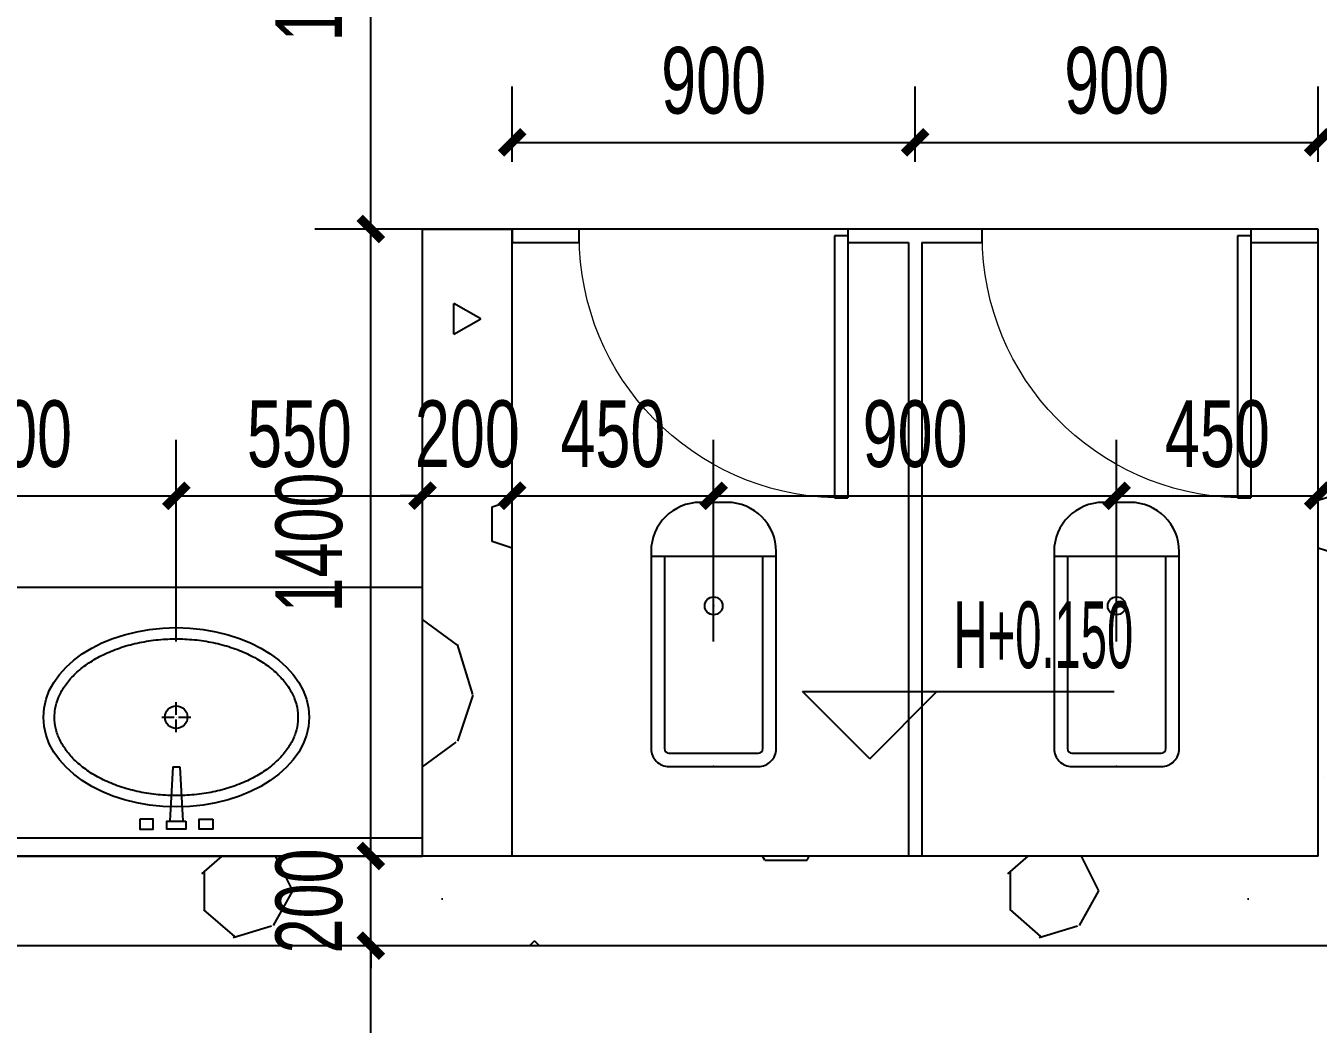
# Model space of a CAD drawing. Extents: x -26219 to 315419, y -160410 to -120810.
# Drawn here: x 238105 to 240991, y -150225 to -147996 of the extents above; entities that cross this region are included whole.
import ezdxf
from ezdxf.xclip import XClip

# ---------------------------------------------------------------- set-up
doc = ezdxf.new("R2010")
doc.units = 0
doc.header["$LTSCALE"] = 1000
doc.header["$MEASUREMENT"] = 0
doc.header["$XCLIPFRAME"] = 0
for name, color, linetype in [('01-标注_尺寸', 124, 'Continuous'), ('01-标注_标高', 200, 'Continuous'), ('02-TEXT_标注', 130, 'Continuous'), ('104-14# 核心筒$0$A-I_卫-洁具', 241, 'Continuous'), ('104-14# 核心筒$0$A-I_卫-隔断', 214, 'Continuous'), ('104-14# 核心筒$0$A_STR-砌块墙', 121, 'Continuous'), ('104-14# 核心筒$2$05-填充_天正', 26, 'Continuous')]:
    doc.layers.add(name, color=color, linetype=linetype)
doc.styles.add('_TCH_DIM', font='ros.shx', dxfattribs={"width": 0.75, "bigfont": 'jd.shx'})
doc.styles.add('_TCH_DIM_T3', font='ros.shx', dxfattribs={"width": 0.7058823529411765, "bigfont": 'jd.shx'})
doc.dimstyles.new('_TCH_ARCH&&50', dxfattribs={"dimtxt": 148.75, "dimasz": 50, "dimexe": 125, "dimexo": 150, "dimgap": 63.12500000000001, "dimtad": 1, "dimdec": 0, "dimzin": 0, "dimdsep": 46, "dimtxsty": '_TCH_DIM_T3', "dimblk": 'ARCHTICK', "dimcen": 0.09, "dimclrt": 7, "dimazin": 2, "dimtfac": 1, "dimtdec": 0, "dimtix": 1, "dimtmove": 2, "dimatfit": 3, "dimfxl": 0, "dimtolj": 1, "dimtzin": 0, "dimarcsym": 0})
pattern_1 = [(0, (531, -549), (900, 1800), [0, -1800]), (0, (-522, -792), (900, 1800), [0, -1800]), (0, (63, -810), (900, 1800), [0, -1800]), (0, (702, -279), (900, 1800), [0, -1800]), (0, (-45, -900), (900, 1800), [0, -1800]), (0, (882, 855), (900, 1800), [0, -1800]), (0, (333.0000000000001, 711), (900, 1800), [0, -1800]), (0, (621, 486.0000000000001), (900, 1800), [0, -1800]), (0, (-846, 450), (900, 1800), [0, -1800]), (0, (36, 369), (900, 1800), [0, -1800]), (0, (-306, -90), (900, 1800), [0, -1800]), (0, (-288, -765), (900, 1800), [0, -1800]), (0, (387, -837), (900, 1800), [0, -1800]), (0, (882, -45), (900, 1800), [0, -1800]), (0, (-801, -324), (900, 1800), [0, -1800]), (0, (-648, -18), (900, 1800), [0, -1800]), (0, (54, -144), (900, 1800), [0, -1800]), (0, (-198, -405), (900, 1800), [0, -1800]), (0, (-341.9999999999999, 189), (900, 1800), [0, -1800]), (0, (-117, 864), (900, 1800), [0, -1800]), (0, (-729, -702), (900, 1800), [0, -1800]), (0, (261, 495), (900, 1800), [0, -1800]), (0, (-576, 522), (900, 1800), [0, -1800]), (0, (-720, 756), (900, 1800), [0, -1800]), (130.601294, (771.428574, 291.428568), (-4499.999950292954, 5400.0000236093), [79.024662, -33111.33300000001]), (18.4349488, (642.857148, 325.714284), (4499.999983404209, 1799.999986719667), [81.31572000000001, -11302.8837]), (90, (642.857148, 248.571432), (900.0000000000001, 1800), [77.14285199999999, -3522.85695]), (161.565051, (720, 222.857136), (-4500.000022657823, 1799.999865817234), [81.31572000000001, -11302.8837]), (53.1301023, (720, 222.857136), (900.0000017013604, 1799.99999914932), [85.71428999999999, -8914.285499999998]), (135, (788.571432, -694.28556), (-900.0001087984293, 1799.999878185604), [72.73098, -5018.4378]), (45, (685.714284, -694.28556), (899.999994247131, 1799.999992736902), [72.73098, -5018.4378]), (135, (737.1428579999999, -745.7142600000001), (-900.0001087984293, 1799.999878185604), [72.73098, -5018.4378]), (45, (737.1428579999999, -745.7142600000001), (899.999994247131, 1799.999992736902), [72.73098, -5018.4378]), (116.565051, (-77.14278, 514.285722), (-0.0001565789601976064, 3599.999902060561), [95.83147799999999, -1916.6295]), (180, (-119.99988, 599.999994), (-899.9999999999998, 1800), [102.857148, -1697.14275]), (63.43494880000001, (-265.7141999999999, 514.285722), (8.14843605922988e-06, 3599.999982559008), [95.83147799999999, -1916.6295]), (116.565051, (-222.8571, 428.571432), (-0.0001565789601976064, 3599.999902060561), [95.83147799999999, -1916.6295]), (0, (-222.8571, 428.571432), (900, 1800), [102.857148, -1697.14275]), (63.43494880000001, (-119.99988, 428.571432), (8.14843605922988e-06, 3599.999982559008), [95.83147799999999, -1916.6295]), (107.102728, (599.999994, -94.28562000000001), (-2699.999896777364, 9000.00001452043), [116.584038, -48848.7075]), (143.972626, (565.714278, 17.142858), (-17099.99978321427, 12599.999985739), [116.584038, -24366.06]), (180, (471.428568, 85.71428999999999), (-899.9999999999998, 1800), [111.428568, -1688.5713]), (36.02737329999999, (265.71429, 17.142858), (17099.99987362977, 12599.99986416658), [116.584038, -24366.06]), (71.5650511, (231.428574, -85.71419999999999), (2700.000013860985, 8999.99998450437), [108.420948, -11275.7784]), (107.102728, (265.71429, -197.14284), (-2699.999896777364, 9000.00001452043), [116.584038, -48848.7075]), (143.972626, (360, -265.7141999999999), (-17099.99978321427, 12599.999985739), [116.584038, -24366.06]), (0, (360, -265.7141999999999), (900, 1800), [111.428568, -1688.5713]), (36.02737329999999, (471.428568, -265.7141999999999), (17099.99987362977, 12599.99986416658), [116.584038, -24366.06]), (71.5650511, (565.714278, -197.14284), (2700.000013860985, 8999.99998450437), [108.420948, -11275.7784]), (150.255118, (617.1428520000001, 745.714278), (-2700.000006390409, 1799.999977695058), [69.10506, -14442.9588]), (90, (557.1428579999999, 711.42858), (900.0000000000001, 1800), [68.571432, -3531.42825]), (29.7448813, (557.1428579999999, 711.42858), (2700.000001590055, 1799.999991593464), [69.10506, -14442.9588]), (116.565051, (197.142858, -531.42858), (-0.0001565789601976064, 3599.999902060561), [95.83147799999999, -1916.6295]), (168.690067, (154.285722, -445.7142), (-8100.000006009299, 1799.999954832327), [87.41176200000001, -18269.0565]), (41.18592510000001, (0, -488.5713), (22499.99986367597, 19799.99982686525), [91.11553199999999, -38177.406]), (90, (0, -574.28568), (900.0000000000001, 1800), [85.71428999999999, -3514.2855]), (138.814074, (68.571432, -634.28562), (-22499.99960007064, 19800.0001261089), [91.11553199999999, -38177.406]), (16.6992442, (68.571432, -634.28562), (29699.99977654917, 8999.999905734196), [89.48835000000001, -37495.6125]), (60.9453959, (154.285722, -608.57136), (899.9999976116269, 1799.999984078114), [88.248258, -36976.0185]), (109.983106, (-557.14284, 222.857136), (-4500.000016949792, 12599.99996665506), [100.326006, -42036.59249999999]), (155.556045, (-591.4285199999999, 317.142864), (-11700.00004459817, 5399.999887808896), [103.568958, -43395.39449999999]), (24.4439547, (-779.99994, 317.142864), (11700.00000583643, 5399.999974027204), [103.568958, -43395.39449999999]), (70.01689340000001, (-814.28562, 222.857136), (4500.000013566429, 12599.99996874217), [100.326006, -42036.5925]), (109.983106, (-779.99994, 128.571426), (-4500.000016949792, 12599.99996665506), [100.326006, -42036.59249999999]), (160.016893, (-685.7141399999999, 94.28571), (-4500.000002644889, 1799.999918000023), [100.326006, -20968.1325]), (19.9831065, (-685.7141399999999, 94.28571), (4499.999975293225, 1799.999997144084), [100.326006, -20968.1325]), (70.01689340000001, (-591.4285199999999, 128.571426), (4500.000013566429, 12599.99996874217), [100.326006, -42036.5925]), (122.005383, (111.428568, 59.999994), (-900.0001207844099, 1799.999908112359), [80.862696, -16900.302]), (18.4349488, (-8.57142, 102.857148), (4499.999983404209, 1799.999986719667), [81.31572000000001, -11302.8837]), (90, (-8.57142, 25.714278), (900.0000000000001, 1800), [77.14285199999999, -3522.85695]), (161.565051, (68.571432, 0), (-4500.000022657823, 1799.999865817234), [81.31572000000001, -11302.8837]), (54.46232220000002, (68.571432, 0), (6299.999990871777, 8999.999986518196), [73.73421, -30894.6345]), (116.565051, (-411.42852, -377.14284), (-0.0001565789601976064, 3599.999902060561), [95.83147799999999, -1916.6295]), (180, (-454.28562, -291.42846), (-899.9999999999998, 1800), [94.28571, -1705.7142]), (59.0362434, (-599.9999399999999, -377.14284), (900.0000029295945, 1799.999991263332), [99.95918399999998, -20891.46599999999]), (120.963756, (-548.57142, -462.85704), (-900.0001229938932, 1799.999917339799), [99.959184, -20891.466]), (0, (-548.57142, -462.85704), (900, 1800), [94.28571, -1705.7142]), (63.43494880000001, (-454.28562, -462.85704), (8.14843605922988e-06, 3599.999982559008), [95.83147799999999, -1916.6295])]

# ---------------------------------------------------------------- blocks, each defined once
blk = doc.blocks.new('104-14# 核心筒$0$$lvtry$00000200')
at = {"color": 0}
for p, q in [((-109.7834388052506, -40.0000000100008, 1e-08), (-109.7834388052433, -469.6564289897615, 1e-08)), ((99.78343880524335, -30.0000000100008, 1e-08), (-99.78343880524335, -30.0000000100008, 1e-08)), ((109.7834388052361, -469.6564289897615, 1e-08), (109.7834388052361, -40.0000000100008, 1e-08))]:
    blk.add_line(p, q, dxfattribs=at)
at = {"color": 0, "elevation": 1e-08}
blk.add_lwpolyline([(99.78343880524335, -1.000080374069512e-08), (-99.78343880524335, -1.000080374069512e-08, 0.4142135623730951), (-139.7834388052433, -40.0000000100008), (-139.7834388052433, -479.6564289897615, 0.4142135623730951), (-29.78343880524335, -589.6564289897615), (29.78343880523607, -589.6564289897615, 0.4142135623730903), (139.7834388052361, -479.6564289897633), (139.7834388052361, -40.0000000100008, 0.4142135623730951)], format="xyb", close=True, dxfattribs=at)
blk.add_lwpolyline([(139.7834388052361, -469.6564289897615), (-139.7834388052433, -469.6564289897615)], dxfattribs=at)
at = {"color": 0}
blk.add_circle((0, -358.6146012114659, 1e-08), 20, dxfattribs=at)
for centre, start, end in [((-99.78343880525063, -40.0000000100008, 1e-08), 90, 180), ((99.78343880523607, -40.0000000100008, 1e-08), 0, 90)]:
    blk.add_arc(centre, 10, start, end, dxfattribs=at)
for p in [(0, 0), (0, -358.6146012114659, 1e-08)]:
    blk.add_point(p, dxfattribs=at)
blk = doc.blocks.new('104-14# 核心筒$0$hgfasg')
at = {"yscale": -1}
blk.add_blockref('104-14# 核心筒$0$$lvtry$00000200', (0, 200), dxfattribs=at)
blk = doc.blocks.new('104-14# 核心筒$0$meae')
for p, q in [((-210, 5.039999999979045), (-210, 32.76000000000931)), ((-215.039999999979, 0), (-243.7679999999818, 0)), ((-176.7359999999753, 0), (-204.9599999999627, 0)), ((-99.54815868195146, 8), (21.68149024352897, 14.3899337600451)), ((-99.54815868195146, -7.999999999941792), (-99.54815868195146, 8)), ((21.68149024352897, -14.3899337601033), (21.68149024352897, 14.3899337600451)), ((-210, -32.25599999999395), (-210, -5.039999999979045)), ((-99.54815868195146, -8.000000000058208), (21.68149024352897, -14.3899337601033))]:
    blk.add_line(p, q)
for points in [[(17.19145484233741, 81.35012003820157), (40, 81.35012003820157), (39.99999999994179, 51.35012003820157), (17.1914548422792, 51.35012003820157)], [(21.68149024352897, 21.35012003820157), (40, 21.35012003820157), (40, -21.35012003820157), (21.68149024352897, -21.35012003820157)], [(17.19145484233741, -81.35012003820157), (40, -81.35012003820157), (39.99999999994179, -51.35012003820157), (17.1914548422792, -51.35012003820157)]]:
    blk.add_lwpolyline(points, close=True)
at = {"const_width": 0.8399999999999999}
blk.add_lwpolyline([(-209.5800000000163, -0.1400000000139698, -0.9999999999999999), (-210.4199999999837, -0.1400000000139698, -0.9999999999999999)], format="xyb", close=True, dxfattribs=at)
blk.add_circle((-210, 0), 25.2)
blk.add_ellipse((-210, 0), major_axis=(0, -296.8388870928175), ratio=0.6737661697857759)
at = {"color": 8}
blk.add_open_spline([(-210, -271.838887092832), (-201.6286662275088, -271.838887092832), (-193.2556980797672, -270.8834744876949), (-176.5567826171755, -267.0318226981908), (-168.2292954665609, -264.1331208487391), (-151.7464247078751, -256.3412992825033), (-143.592075161112, -251.4461166422116), (-127.6688291439204, -239.6628589069005), (-119.9016611408442, -232.7743547918508), (-105.0053654383519, -217.100718463771), (-97.87740360945463, -208.3160983382841), (-84.50442564953119, -189.0367220979533), (-78.25994529254967, -178.5426552897552), (-66.86596525227651, -156.1005802754662), (-61.71665413689334, -144.1531549534993), (-52.68240508378949, -119.1104159536771), (-48.79751711455174, -106.0155586157343), (-42.41598126577446, -79.01830609660828), (-39.91934085072717, -65.11628590768669), (-36.39207964838715, -36.86706837144447), (-35.3614577781409, -22.5202054088586), (-34.79793056182098, 6.244822261855006), (-35.26502483320655, 20.66266644134885), (-37.68259151588427, 49.19399507466005), (-39.63306519814068, 63.30715293157846), (-44.95700291811954, 90.86129060061648), (-48.33046480413759, 104.3019146881416), (-56.39392556494568, 130.1611448710319), (-61.0838973345235, 142.5793309712317), (-71.62818411248736, 166.0733063118532), (-77.48238030000357, 177.1485642623738), (-90.15903716551838, 197.6798496269621), (-96.98112566315103, 207.1352148510632), (-111.3602107425686, 224.2113378457143), (-118.9163064261083, 231.8314545630128), (-134.510733252624, 245.1036245926516), (-142.547481424408, 250.7556368449004), (-158.868371842138, 260.0530890176306), (-167.1509793659789, 263.6999722997425), (-183.7976203592261, 269.0257272459567), (-192.162095878215, 270.7072330619558), (-208.8995512870024, 272.153067119536), (-217.2755150526064, 271.9185741905239), (-234.0031495776493, 269.526916392555), (-242.3573442720808, 267.3679324407713), (-258.9526960913208, 261.0731867576833), (-267.1936322519905, 256.9349128940958), (-283.3781850557425, 246.65468100406), (-291.3201072766096, 240.5117016318836), (-306.6623222918133, 226.2813428560039), (-314.0611830068519, 218.1942343084957), (-328.0653621423407, 200.2301868745126), (-334.6699371464783, 190.353927289194), (-346.859358667396, 169.044026111078), (-352.4439172392595, 157.6110181525), (-362.4072642970132, 133.476927122334), (-366.7859668953461, 120.7763437553076), (-374.1964356524404, 94.43610308453208), (-377.2281845823745, 80.79684587812517), (-381.8495765395346, 52.93462008907227), (-383.4392193020904, 38.71199739631265), (-385.1273327118251, 10.0537408667733), (-385.225804392132, -4.381569712015335), (-383.9285565786413, -33.08909023553133), (-382.5328362500295, -47.36097819061251), (-378.2902226594742, -75.36972922243876), (-375.4433290168527, -89.10625087702647), (-368.3874579074909, -115.6863969620317), (-364.1784936326439, -128.529630749661), (-354.5335200406262, -152.9902308470919), (-349.097582319926, -164.6071133053629), (-337.1786070214584, -186.3198765731067), (-330.6958189697471, -196.415140855941), (-316.9037533847149, -214.843760280055), (-309.5951420506462, -223.1764269854757), (-294.4000191528467, -237.9131964488188), (-286.5148495539906, -244.3169298697612), (-270.41386736813, -255.1213227973203), (-262.1997869724291, -259.5227866767091), (-245.6385630253353, -266.3373192788567), (-237.2919559226721, -268.7527736420161), (-222.6272707111784, -271.2949484957498), (-216.3134306632564, -271.838887092832), (-210, -271.838887092832)], degree=3, knots=[0, 0, 0, 0, 0.1541728099079682, 0.1541728099079682, 0.3083456198159364, 0.3083456198159364, 0.4625184297239047, 0.4625184297239047, 0.6166912396318729, 0.6166912396318729, 0.7708640495398411, 0.7708640495398411, 0.9250368594478093, 0.9250368594478093, 1.079209669355778, 1.079209669355778, 1.233382479263746, 1.233382479263746, 1.387555289171714, 1.387555289171714, 1.541728099079682, 1.541728099079682, 1.69590090898765, 1.69590090898765, 1.850073718895619, 1.850073718895619, 2.004246528803587, 2.004246528803587, 2.158419338711555, 2.158419338711555, 2.312592148619523, 2.312592148619523, 2.466764958527492, 2.466764958527492, 2.62093776843546, 2.62093776843546, 2.775110578343428, 2.775110578343428, 2.929283388251396, 2.929283388251396, 3.083456198159364, 3.083456198159364, 3.237629008067333, 3.237629008067333, 3.391801817975301, 3.391801817975301, 3.545974627883269, 3.545974627883269, 3.700147437791237, 3.700147437791237, 3.854320247699206, 3.854320247699206, 4.008493057607174, 4.008493057607174, 4.162665867515142, 4.162665867515142, 4.31683867742311, 4.31683867742311, 4.471011487331078, 4.471011487331078, 4.625184297239047, 4.625184297239047, 4.779357107147015, 4.779357107147015, 4.933529917054983, 4.933529917054983, 5.087702726962951, 5.087702726962951, 5.24187553687092, 5.24187553687092, 5.396048346778888, 5.396048346778888, 5.550221156686856, 5.550221156686856, 5.704393966594824, 5.704393966594824, 5.858566776502792, 5.858566776502792, 6.012739586410761, 6.012739586410761, 6.166912396318729, 6.166912396318729, 6.283185307179586, 6.283185307179586, 6.283185307179586, 6.283185307179586], dxfattribs=at)
blk = doc.blocks.new('104-14# 核心筒$0$$DorLib2D$00000001')
for p, q in [((0.45, 0.9750000000000001), (0.5000000000000002, 0.9750000000000001)), ((0.45, 0), (0.45, 0.9750000000000001)), ((0.5, 0), (0.5, 0.9750000000000001)), ((0.5, 0), (0.45, 0))]:
    blk.add_line(p, q)
at = {"lineweight": 13}
blk.add_arc((0.475, 0), 0.975, 91.4692835813538, 180, dxfattribs=at)
blk = doc.blocks.new('104-14# 核心筒')
at = {"layer": '104-14# 核心筒$2$05-填充_天正'}
h = blk.add_hatch(dxfattribs=at)
h.set_pattern_fill('加气混凝土', color=256, scale=150, style=0)
h.set_pattern_definition(pattern_1)
h.paths.add_polyline_path([(37499.99999999985, 9683.333534875628), (37599.99999999983, 9750.000201542229), (37599.99999999988, 11150.00020154222), (37399.99999999988, 11150.00020154222), (37399.99999999987, 9750.00020154232)])
h = blk.add_hatch(dxfattribs=at)
h.set_pattern_fill('加气混凝土', color=256, scale=150, style=0)
h.set_pattern_definition(pattern_1)
h.paths.add_polyline_path([(39399.99999999993, 9750.000201542176), (39599.99999999993, 9550.00020154215), (39599.99999999996, 10950.00020154217), (39399.99999999996, 11150.00020154216)])
h = blk.add_hatch(dxfattribs=at)
h.set_pattern_fill('加气混凝土', color=256, scale=150, style=0)
h.set_pattern_definition(pattern_1)
h.paths.add_polyline_path([(37499.99999999985, 9683.33353487559), (37399.99999999987, 9750.00020154232), (35599.99999999985, 9750.000201542372), (35499.99999999985, 9683.33353487572), (35499.99999999985, 9550.000201542396), (37499.99999999987, 9550.000201542338)])
h = blk.add_hatch(dxfattribs=at)
h.set_pattern_fill('加气混凝土', color=256, scale=150, style=0)
h.set_pattern_definition(pattern_1)
h.paths.add_polyline_path([(39599.99999999993, 9550.00020154215), (39399.99999999993, 9750.000201542176), (37599.99999999983, 9750.000201542229), (37499.99999999986, 9683.333534875628), (37499.99999999985, 9550.000201542221)])
at = {"layer": '104-14# 核心筒$0$A-I_卫-洁具', "ltscale": 0.1}
for points in [[(35600.00000000102, 9750.00020154228), (37399.99999999985, 9750.000201541348), (37399.99999999985, 10350.00020154135), (35600.00000000102, 10350.00020154228)], [(35600.00000000102, 9750.00020154228), (37400.00000000125, 9750.00020154193), (37400.00000000125, 9790.00020154193), (35600.00000000102, 9790.00020154228)]]:
    blk.add_lwpolyline(points, close=True, dxfattribs=at)
at = {"layer": '104-14# 核心筒$0$A-I_卫-隔断'}
for p, q in [((37749.99999989122, 11150.00020154185), (37599.99999999776, 11150.00020154181)), ((37599.99999999776, 11150.00020154181), (37599.99999999776, 11120.00020154181)), ((38349.99999989101, 11150.00020154181), (37749.99999989101, 11150.00020154181)), ((37749.99999989122, 11120.00020154186), (37749.99999989122, 11150.00020154185)), ((38499.99999999776, 11150.00020154181), (38349.99999989072, 11150.00020154185)), ((38349.99999989072, 11150.00020154185), (38349.99999989072, 11120.00020154188)), ((38649.99999988874, 11150.00020154182), (38499.99999999566, 11150.00020154181)), ((39249.99999988893, 11150.00020154181), (38649.99999988893, 11150.00020154181)), ((38649.99999988874, 11120.0002015418), (38649.99999988874, 11150.00020154182)), ((39399.99999999988, 11150.00020154181), (39249.99999988923, 11150.00020154182)), ((39249.99999988923, 11150.00020154182), (39249.99999988923, 11120.00020154179)), ((39399.99999999988, 11120.00020154181), (39399.99999999988, 11150.00020154181)), ((37599.99999999776, 11120.00020154181), (37749.99999989122, 11120.00020154186)), ((38349.99999989072, 11120.00020154188), (38484.99999999774, 11120.00020154185)), ((38484.99999999774, 11120.00020154185), (38484.99999999776, 9750.000201541814)), ((38514.99999999774, 11120.00020154183), (38649.99999988874, 11120.0002015418)), ((38514.99999999774, 11120.00020154183), (38514.99999999776, 9750.000201541814)), ((39249.99999988923, 11120.00020154179), (39399.99999999988, 11120.00020154181)), ((38514.99999999776, 9750.000201541814), (38484.99999999776, 9750.000201541814))]:
    blk.add_line(p, q, dxfattribs=at)
at = {"layer": '104-14# 核心筒$0$A_STR-砌块墙'}
for p, q in [((37399.99999999987, 9750.00020154232), (37399.99999999988, 11150.00020154222)), ((37399.99999999988, 11150.00020154222), (37599.99999999988, 11150.00020154222)), ((37599.99999999983, 9750.000201542229), (37599.99999999988, 11150.00020154222)), ((39399.99999999993, 9750.000201542176), (39399.99999999996, 11150.00020154216)), ((37399.99999999987, 9750.00020154232), (35599.99999999985, 9750.000201542372)), ((39399.99999999993, 9750.000201542176), (37599.99999999983, 9750.000201542229)), ((37499.99999999987, 9550.000201542338), (35499.99999999985, 9550.000201542396)), ((39599.99999999993, 9550.00020154215), (37499.99999999985, 9550.000201542221))]:
    blk.add_line(p, q, dxfattribs=at)
at = {"layer": '104-14# 核心筒$0$A-I_卫-洁具', "ltscale": 0.1, "xscale": -1}
for p in [(38049.99999999997, 9750.000201542163), (38949.99999999776, 9750.000201542163)]:
    blk.add_blockref('104-14# 核心筒$0$hgfasg', p, dxfattribs=at)
at = {"layer": '104-14# 核心筒$0$A-I_卫-洁具', "ltscale": 0.1, "rotation": 270}
blk.add_blockref('104-14# 核心筒$0$meae', (36849.99999999997, 9850.000201542513), dxfattribs=at)
at = {"layer": '104-14# 核心筒$0$A-I_卫-隔断', "xscale": -600, "yscale": 600, "zscale": 30, "rotation": 180}
for p in [(38049.99999989101, 11135.00020154181), (38949.99999988893, 11135.00020154181)]:
    blk.add_blockref('104-14# 核心筒$0$$DorLib2D$00000001', p, dxfattribs=at)
blk = doc.blocks.new('_ArchTick')
at = {"color": 0, "linetype": 'ByBlock', "const_width": 0.4}
blk.add_lwpolyline([(-0.5, -0.5), (0.5, 0.5)], dxfattribs=at)
blk = doc.blocks.new('*D854')
at = {"layer": '01-标注_尺寸', "color": 0, "lineweight": -2, "transparency": 16777216}
for p, q in [((237740.953560506, -149370.559239087), (237740.953560506, -148920.482078659)), ((238440.9535605059, -149370.559239087), (238440.9535605059, -148920.482078659)), ((237740.953560506, -149045.482078659), (238440.9535605059, -149045.482078659))]:
    blk.add_line(p, q, dxfattribs=at)
at = {"layer": 'Defpoints', "color": 0, "transparency": 16777216}
for p in [(238440.9535605059, -149045.482078659), (237740.953560506, -149520.559239087), (238440.9535605059, -149520.559239087)]:
    blk.add_point(p, dxfattribs=at)
at = {"layer": '01-标注_尺寸', "color": 0, "lineweight": -2, "transparency": 16777216, "xscale": 50, "yscale": 50, "zscale": 50, "rotation": 180}
blk.add_blockref('_ArchTick', (237740.953560506, -149045.482078659), dxfattribs=at)
at = {"layer": '01-标注_尺寸', "color": 0, "lineweight": -2, "transparency": 16777216, "xscale": 50, "yscale": 50, "zscale": 50}
blk.add_blockref('_ArchTick', (238440.9535605059, -149045.482078659), dxfattribs=at)
at = {"layer": '01-标注_尺寸', "color": 7, "transparency": 16777216, "insert": (238090.9535605059, -148907.982078659), "char_height": 148.75, "attachment_point": 5, "style": '_TCH_DIM_T3'}
blk.add_mtext('\\A1;700', dxfattribs=at)
blk = doc.blocks.new('*D855')
at = {"layer": '01-标注_尺寸', "color": 0, "lineweight": -2, "transparency": 16777216}
for p, q in [((238440.9535605059, -149370.559239087), (238440.9535605059, -148920.482078659)), ((238990.9535605058, -149370.559239087), (238990.9535605058, -148920.482078659)), ((238440.9535605059, -149045.482078659), (238990.9535605058, -149045.482078659))]:
    blk.add_line(p, q, dxfattribs=at)
at = {"layer": 'Defpoints', "color": 0, "transparency": 16777216}
for p in [(238990.9535605058, -149045.482078659), (238440.9535605059, -149520.559239087), (238990.9535605058, -149520.559239087)]:
    blk.add_point(p, dxfattribs=at)
at = {"layer": '01-标注_尺寸', "color": 0, "lineweight": -2, "transparency": 16777216, "xscale": 50, "yscale": 50, "zscale": 50, "rotation": 180}
blk.add_blockref('_ArchTick', (238440.9535605059, -149045.482078659), dxfattribs=at)
at = {"layer": '01-标注_尺寸', "color": 0, "lineweight": -2, "transparency": 16777216, "xscale": 50, "yscale": 50, "zscale": 50}
blk.add_blockref('_ArchTick', (238990.9535605058, -149045.482078659), dxfattribs=at)
at = {"layer": '01-标注_尺寸', "color": 7, "transparency": 16777216, "insert": (238715.9535605058, -148907.982078659), "char_height": 148.75, "attachment_point": 5, "style": '_TCH_DIM_T3'}
blk.add_mtext('\\A1;550', dxfattribs=at)
blk = doc.blocks.new('*D856')
at = {"layer": '01-标注_尺寸', "color": 0, "lineweight": -2, "transparency": 16777216}
for p, q in [((238990.9535605058, -149370.559239087), (238990.9535605058, -148920.482078659)), ((239190.9535605058, -149370.559239087), (239190.9535605058, -148920.482078659)), ((238990.9535605058, -149045.482078659), (238940.9535605058, -149045.482078659)), ((238990.9535605058, -149045.482078659), (239190.9535605058, -149045.482078659)), ((239190.9535605058, -149045.482078659), (239240.9535605058, -149045.482078659))]:
    blk.add_line(p, q, dxfattribs=at)
at = {"layer": 'Defpoints', "color": 0, "transparency": 16777216}
for p in [(239190.9535605058, -149045.482078659), (238990.9535605058, -149520.559239087), (239190.9535605058, -149520.559239087)]:
    blk.add_point(p, dxfattribs=at)
at = {"layer": '01-标注_尺寸', "color": 0, "lineweight": -2, "transparency": 16777216, "xscale": 50, "yscale": 50, "zscale": 50}
blk.add_blockref('_ArchTick', (238990.9535605058, -149045.482078659), dxfattribs=at)
at = {"layer": '01-标注_尺寸', "color": 0, "lineweight": -2, "transparency": 16777216, "xscale": 50, "yscale": 50, "zscale": 50, "rotation": 180}
blk.add_blockref('_ArchTick', (239190.9535605058, -149045.482078659), dxfattribs=at)
at = {"layer": '01-标注_尺寸', "color": 7, "transparency": 16777216, "insert": (239090.9535605058, -148907.982078659), "char_height": 148.75, "attachment_point": 5, "style": '_TCH_DIM_T3'}
blk.add_mtext('\\A1;200', dxfattribs=at)
blk = doc.blocks.new('*D857')
at = {"layer": '01-标注_尺寸', "color": 0, "lineweight": -2, "transparency": 16777216}
for p, q in [((239190.9535605058, -149370.559239087), (239190.9535605058, -148920.482078659)), ((239640.9535605059, -149370.559239087), (239640.9535605059, -148920.482078659)), ((239190.9535605058, -149045.482078659), (239640.9535605059, -149045.482078659))]:
    blk.add_line(p, q, dxfattribs=at)
at = {"layer": 'Defpoints', "color": 0, "transparency": 16777216}
for p in [(239640.9535605059, -149045.482078659), (239190.9535605058, -149520.559239087), (239640.9535605059, -149520.559239087)]:
    blk.add_point(p, dxfattribs=at)
at = {"layer": '01-标注_尺寸', "color": 0, "lineweight": -2, "transparency": 16777216, "xscale": 50, "yscale": 50, "zscale": 50, "rotation": 180}
blk.add_blockref('_ArchTick', (239190.9535605058, -149045.482078659), dxfattribs=at)
at = {"layer": '01-标注_尺寸', "color": 0, "lineweight": -2, "transparency": 16777216, "xscale": 50, "yscale": 50, "zscale": 50}
blk.add_blockref('_ArchTick', (239640.9535605059, -149045.482078659), dxfattribs=at)
at = {"layer": '01-标注_尺寸', "color": 7, "transparency": 16777216, "insert": (239415.9535605058, -148907.982078659), "char_height": 148.75, "attachment_point": 5, "style": '_TCH_DIM_T3'}
blk.add_mtext('\\A1;450', dxfattribs=at)
blk = doc.blocks.new('*D858')
at = {"layer": '01-标注_尺寸', "color": 0, "lineweight": -2, "transparency": 16777216}
for p, q in [((239640.9535605059, -149370.559239087), (239640.9535605059, -148920.482078659)), ((240540.9535605037, -149370.559239087), (240540.9535605037, -148920.482078659)), ((239640.9535605059, -149045.482078659), (240540.9535605037, -149045.482078659))]:
    blk.add_line(p, q, dxfattribs=at)
at = {"layer": 'Defpoints', "color": 0, "transparency": 16777216}
for p in [(240540.9535605037, -149045.482078659), (239640.9535605059, -149520.559239087), (240540.9535605037, -149520.559239087)]:
    blk.add_point(p, dxfattribs=at)
at = {"layer": '01-标注_尺寸', "color": 0, "lineweight": -2, "transparency": 16777216, "xscale": 50, "yscale": 50, "zscale": 50, "rotation": 180}
blk.add_blockref('_ArchTick', (239640.9535605059, -149045.482078659), dxfattribs=at)
at = {"layer": '01-标注_尺寸', "color": 0, "lineweight": -2, "transparency": 16777216, "xscale": 50, "yscale": 50, "zscale": 50}
blk.add_blockref('_ArchTick', (240540.9535605037, -149045.482078659), dxfattribs=at)
at = {"layer": '01-标注_尺寸', "color": 7, "transparency": 16777216, "insert": (240090.9535605048, -148907.982078659), "char_height": 148.75, "attachment_point": 5, "style": '_TCH_DIM_T3'}
blk.add_mtext('\\A1;900', dxfattribs=at)
blk = doc.blocks.new('*D859')
at = {"layer": '01-标注_尺寸', "color": 0, "lineweight": -2, "transparency": 16777216}
for p, q in [((240540.9535605037, -149370.559239087), (240540.9535605037, -148920.482078659)), ((240990.9535605059, -149370.559239087), (240990.9535605059, -148920.482078659)), ((240540.9535605037, -149045.482078659), (240990.9535605059, -149045.482078659))]:
    blk.add_line(p, q, dxfattribs=at)
at = {"layer": 'Defpoints', "color": 0, "transparency": 16777216}
for p in [(240990.9535605059, -149045.482078659), (240540.9535605037, -149520.559239087), (240990.9535605059, -149520.559239087)]:
    blk.add_point(p, dxfattribs=at)
at = {"layer": '01-标注_尺寸', "color": 0, "lineweight": -2, "transparency": 16777216, "xscale": 50, "yscale": 50, "zscale": 50, "rotation": 180}
blk.add_blockref('_ArchTick', (240540.9535605037, -149045.482078659), dxfattribs=at)
at = {"layer": '01-标注_尺寸', "color": 0, "lineweight": -2, "transparency": 16777216, "xscale": 50, "yscale": 50, "zscale": 50}
blk.add_blockref('_ArchTick', (240990.9535605059, -149045.482078659), dxfattribs=at)
at = {"layer": '01-标注_尺寸', "color": 7, "transparency": 16777216, "insert": (240765.9535605048, -148907.982078659), "char_height": 148.75, "attachment_point": 5, "style": '_TCH_DIM_T3'}
blk.add_mtext('\\A1;450', dxfattribs=at)
blk = doc.blocks.new('*D991')
at = {"layer": '01-标注_尺寸', "color": 0, "lineweight": -2, "transparency": 16777216}
for p, q in [((239304.3816998324, -147299.9632391532), (238750.3660860891, -147299.9632391532)), ((238875.3660860891, -148449.9632390879), (238875.3660860891, -147299.9632391532)), ((239304.381699832, -148449.9632390879), (238750.3660860891, -148449.9632390879))]:
    blk.add_line(p, q, dxfattribs=at)
at = {"layer": 'Defpoints', "color": 0, "transparency": 16777216}
for p in [(238875.3660860891, -147299.9632391532), (239454.3816998324, -147299.9632391532), (239454.381699832, -148449.9632390879)]:
    blk.add_point(p, dxfattribs=at)
at = {"layer": '01-标注_尺寸', "color": 0, "lineweight": -2, "transparency": 16777216, "xscale": 50, "yscale": 50, "zscale": 50}
for p, rotation in [((238875.3660860891, -147299.9632391532), 90), ((238875.3660860891, -148449.9632390879), 270)]:
    blk.add_blockref('_ArchTick', p, dxfattribs=dict(at, rotation=rotation))
at = {"layer": '01-标注_尺寸', "color": 7, "transparency": 16777216, "insert": (238737.8660860891, -147874.9632391205), "char_height": 148.75, "attachment_point": 5, "rotation": 90, "style": '_TCH_DIM_T3'}
blk.add_mtext('\\A1;1150', dxfattribs=at)
blk = doc.blocks.new('*D992')
at = {"layer": '01-标注_尺寸', "color": 0, "lineweight": -2, "transparency": 16777216}
for p, q in [((239304.381699832, -148449.9632390879), (238750.3660860887, -148449.9632390879)), ((238875.3660860887, -149849.9632390875), (238875.3660860887, -148449.9632390879)), ((239304.3816998316, -149849.9632390875), (238750.3660860887, -149849.9632390875))]:
    blk.add_line(p, q, dxfattribs=at)
at = {"layer": 'Defpoints', "color": 0, "transparency": 16777216}
for p in [(238875.3660860887, -148449.9632390879), (239454.381699832, -148449.9632390879), (239454.3816998316, -149849.9632390875)]:
    blk.add_point(p, dxfattribs=at)
at = {"layer": '01-标注_尺寸', "color": 0, "lineweight": -2, "transparency": 16777216, "xscale": 50, "yscale": 50, "zscale": 50}
for p, rotation in [((238875.3660860887, -148449.9632390879), 90), ((238875.3660860887, -149849.9632390875), 270)]:
    blk.add_blockref('_ArchTick', p, dxfattribs=dict(at, rotation=rotation))
at = {"layer": '01-标注_尺寸', "color": 7, "transparency": 16777216, "insert": (238737.8660860888, -149149.9632390876), "char_height": 148.75, "attachment_point": 5, "rotation": 90, "style": '_TCH_DIM_T3'}
blk.add_mtext('\\A1;1400', dxfattribs=at)
blk = doc.blocks.new('*D993')
at = {"layer": '01-标注_尺寸', "color": 0, "lineweight": -2, "transparency": 16777216}
for p, q in [((238875.3660860885, -149849.9632390875), (238875.3660860885, -149799.9632390875)), ((239304.3816998316, -149849.9632390875), (238750.3660860885, -149849.9632390875)), ((238875.3660860885, -150049.9632390875), (238875.3660860885, -149849.9632390875)), ((239304.3816998316, -150049.9632390875), (238750.3660860885, -150049.9632390875)), ((238875.3660860885, -150049.9632390875), (238875.3660860885, -150099.9632390875))]:
    blk.add_line(p, q, dxfattribs=at)
at = {"layer": 'Defpoints', "color": 0, "transparency": 16777216}
for p in [(238875.3660860885, -149849.9632390875), (239454.3816998316, -149849.9632390875), (239454.3816998316, -150049.9632390875)]:
    blk.add_point(p, dxfattribs=at)
at = {"layer": '01-标注_尺寸', "color": 0, "lineweight": -2, "transparency": 16777216, "xscale": 50, "yscale": 50, "zscale": 50}
for p, rotation in [((238875.3660860885, -149849.9632390875), 270), ((238875.3660860885, -150049.9632390875), 90)]:
    blk.add_blockref('_ArchTick', p, dxfattribs=dict(at, rotation=rotation))
at = {"layer": '01-标注_尺寸', "color": 7, "transparency": 16777216, "insert": (238737.8660860885, -149949.9632390875), "char_height": 148.75, "attachment_point": 5, "rotation": 90, "style": '_TCH_DIM_T3'}
blk.add_mtext('\\A1;200', dxfattribs=at)
blk = doc.blocks.new('*D994')
at = {"layer": '01-标注_尺寸', "color": 0, "lineweight": -2, "transparency": 16777216}
for p, q in [((239304.3816998316, -150049.9632390875), (238750.3660860883, -150049.9632390875)), ((238875.3660860883, -151299.9634406295), (238875.3660860883, -150049.9632390875)), ((239304.3816998312, -151299.9634406295), (238750.3660860883, -151299.9634406295))]:
    blk.add_line(p, q, dxfattribs=at)
at = {"layer": 'Defpoints', "color": 0, "transparency": 16777216}
for p in [(238875.3660860883, -150049.9632390875), (239454.3816998316, -150049.9632390875), (239454.3816998312, -151299.9634406295)]:
    blk.add_point(p, dxfattribs=at)
at = {"layer": '01-标注_尺寸', "color": 0, "lineweight": -2, "transparency": 16777216, "xscale": 50, "yscale": 50, "zscale": 50}
for p, rotation in [((238875.3660860883, -150049.9632390875), 90), ((238875.3660860883, -151299.9634406295), 270)]:
    blk.add_blockref('_ArchTick', p, dxfattribs=dict(at, rotation=rotation))
at = {"layer": '01-标注_尺寸', "color": 7, "transparency": 16777216, "insert": (238737.8660860883, -150674.9633398585), "char_height": 148.75, "attachment_point": 5, "rotation": 90, "style": '_TCH_DIM_T3'}
blk.add_mtext('\\A1;1250', dxfattribs=at)
blk = doc.blocks.new('*D1550')
at = {"layer": '01-标注_尺寸', "color": 0, "lineweight": -2, "transparency": 16777216}
for p, q in [((240090.9535605016, -148299.9632390873), (240090.9535605016, -148131.5191330338)), ((240990.9535605059, -148299.9632390874), (240990.9535605059, -148131.5191330338)), ((240090.9535605016, -148256.5191330338), (240990.9535605059, -148256.5191330338))]:
    blk.add_line(p, q, dxfattribs=at)
at = {"layer": 'Defpoints', "color": 0, "transparency": 16777216}
for p in [(240990.9535605059, -148256.5191330338), (240090.9535605016, -148449.9632390873), (240990.9535605059, -148449.9632390874)]:
    blk.add_point(p, dxfattribs=at)
at = {"layer": '01-标注_尺寸', "color": 0, "lineweight": -2, "transparency": 16777216, "xscale": 50, "yscale": 50, "zscale": 50, "rotation": 180}
blk.add_blockref('_ArchTick', (240090.9535605016, -148256.5191330338), dxfattribs=at)
at = {"layer": '01-标注_尺寸', "color": 0, "lineweight": -2, "transparency": 16777216, "xscale": 50, "yscale": 50, "zscale": 50}
blk.add_blockref('_ArchTick', (240990.9535605059, -148256.5191330338), dxfattribs=at)
at = {"layer": '01-标注_尺寸', "color": 7, "transparency": 16777216, "insert": (240540.9535605037, -148119.0191330338), "char_height": 148.75, "attachment_point": 5, "style": '_TCH_DIM_T3'}
blk.add_mtext('\\A1;900', dxfattribs=at)
blk = doc.blocks.new('*D1551')
at = {"layer": '01-标注_尺寸', "color": 0, "lineweight": -2, "transparency": 16777216}
for p, q in [((239190.9535605058, -148299.9632390873), (239190.9535605058, -148131.5191330338)), ((240090.9535605016, -148299.9632390873), (240090.9535605016, -148131.5191330338)), ((239190.9535605058, -148256.5191330338), (240090.9535605016, -148256.5191330338))]:
    blk.add_line(p, q, dxfattribs=at)
at = {"layer": 'Defpoints', "color": 0, "transparency": 16777216}
for p in [(240090.9535605016, -148256.5191330338), (239190.9535605058, -148449.9632390873), (240090.9535605016, -148449.9632390873)]:
    blk.add_point(p, dxfattribs=at)
at = {"layer": '01-标注_尺寸', "color": 0, "lineweight": -2, "transparency": 16777216, "xscale": 50, "yscale": 50, "zscale": 50, "rotation": 180}
blk.add_blockref('_ArchTick', (239190.9535605058, -148256.5191330338), dxfattribs=at)
at = {"layer": '01-标注_尺寸', "color": 0, "lineweight": -2, "transparency": 16777216, "xscale": 50, "yscale": 50, "zscale": 50}
blk.add_blockref('_ArchTick', (240090.9535605016, -148256.5191330338), dxfattribs=at)
at = {"layer": '01-标注_尺寸', "color": 7, "transparency": 16777216, "insert": (239640.9535605037, -148119.0191330338), "char_height": 148.75, "attachment_point": 5, "style": '_TCH_DIM_T3'}
blk.add_mtext('\\A1;900', dxfattribs=at)

msp = doc.modelspace()

# ---------------------------------------------------------------- linework, layer by layer
at = {"layer": '01-标注_标高'}
for p, q in [((239989.5144426747, -149632.7834296568), (239839.5144426747, -149482.7834296568)), ((239839.5144426747, -149482.7834296568), (240535.7644426747, -149482.7834296568)), ((239989.5144426747, -149632.7834296568), (240139.5144426747, -149482.7834296568))]:
    msp.add_line(p, q, dxfattribs=at)

# ---------------------------------------------------------------- block references
ref = msp.add_blockref('104-14# 核心筒', (201590.9535605059, -159599.9634406295))
XClip(ref).set_block_clipping_path([(32000, 6700), (42400, 18198.739078339102)])

# ---------------------------------------------------------------- texts
at = {"layer": '02-TEXT_标注', "style": '_TCH_DIM', "width": 0.5294117647058824}
msp.add_text('H+0.150', height=148.75, dxfattribs=at).set_placement((240176.8894426747, -149430.2834296568))

# ---------------------------------------------------------------- dimensions: what is measured, and where the dimension line sits
at = {"layer": '01-标注_尺寸'}
for p1, p2, distance, picture, middle in [((239454.381699832, -148449.9632390879), (239454.3816998324, -147299.9632391532), 579.0156137432787, '*D991', (238737.8660860891, -147874.9632391205)), ((239190.9535605058, -148449.9632390873), (240090.9535605016, -148449.9632390873), 193.44410605347366, '*D1551', (239640.9535605037, -148119.0191330338)), ((240090.9535605016, -148449.9632390873), (240990.9535605059, -148449.9632390874), 193.44410605359008, '*D1550', (240540.9535605037, -148119.0191330338)), ((239454.3816998316, -149849.9632390875), (239454.381699832, -148449.9632390879), 579.0156137433078, '*D992', (238737.8660860888, -149149.9632390876)), ((237740.953560506, -149520.559239087), (238440.9535605059, -149520.559239087), 475.07716042798705, '*D854', (238090.9535605059, -148907.982078659)), ((238440.9535605059, -149520.559239087), (238990.9535605058, -149520.559239087), 475.0771604279871, '*D855', (238715.9535605058, -148907.982078659)), ((238990.9535605058, -149520.559239087), (239190.9535605058, -149520.559239087), 475.0771604279871, '*D856', (239090.9535605058, -148907.982078659)), ((239190.9535605058, -149520.559239087), (239640.9535605059, -149520.559239087), 475.0771604279871, '*D857', (239415.9535605058, -148907.982078659)), ((239640.9535605059, -149520.559239087), (240540.9535605037, -149520.559239087), 475.0771604279871, '*D858', (240090.9535605048, -148907.982078659)), ((240540.9535605037, -149520.559239087), (240990.9535605059, -149520.559239087), 475.0771604279871, '*D859', (240765.9535605048, -148907.982078659)), ((239454.3816998316, -150049.9632390875), (239454.3816998316, -149849.9632390875), 579.015613743104, '*D993', (238737.8660860885, -149949.9632390875)), ((239454.3816998312, -151299.9634406295), (239454.3816998316, -150049.9632390875), 579.0156137433078, '*D994', (238737.8660860883, -150674.9633398585))]:
    dim = msp.add_aligned_dim(p1=p1, p2=p2, distance=distance, dimstyle='_TCH_ARCH&&50', dxfattribs=at)
    dim.commit()
    dim.dimension.update_dxf_attribs({"geometry": picture, "text_midpoint": middle})

doc.saveas('drawing.dxf')
